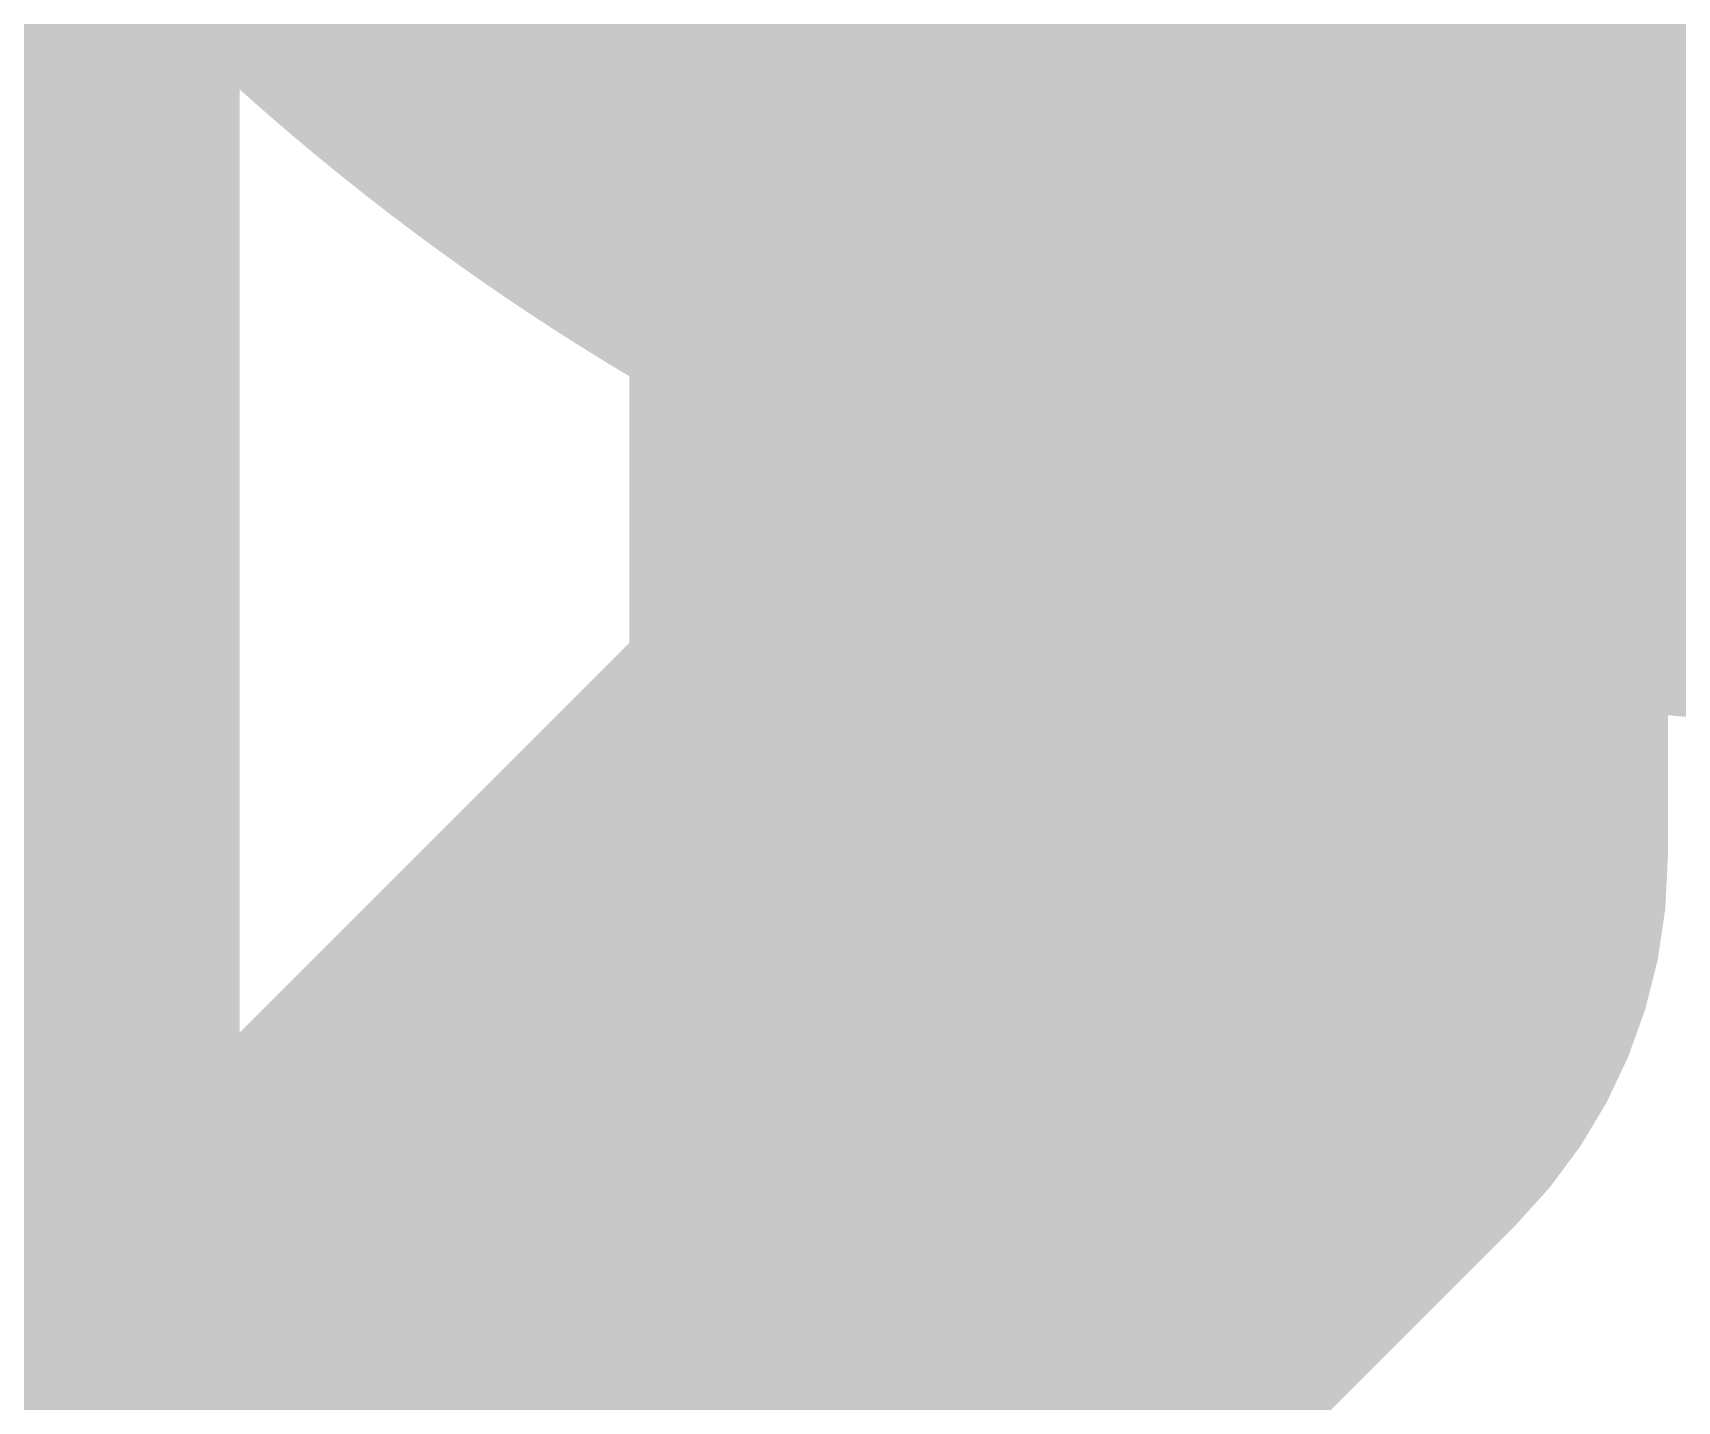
# Model space of a CAD drawing. Header units: inches. Extents: x 0.2 to 39.7, y 0.3 to 24.9.
# Drawn here: x 7.3338 to 7.5317, y 19.5598 to 19.7245 of the extents above; entities that cross this region are included whole.
import ezdxf

# ---------------------------------------------------------------- set-up
doc = ezdxf.new("R2010")
doc.units = ezdxf.units.IN
for name, color, linetype in [('Bottom Layer', 76, 'Continuous'), ('Bottom Layer 1', 5, 'Continuous'), ('Top Layer', 16, 'Continuous'), ('Top Layer 1', 1, 'Continuous'), ('Top Overlay', 2, 'Continuous')]:
    doc.layers.add(name, color=color, linetype=linetype)

# ---------------------------------------------------------------- blocks, each defined once
blk = doc.blocks.new('SOT23_6_17')
at = {"layer": 'Top Overlay'}
blk.add_lwpolyline([(1.524, -0.3048, 0.127, 0.127, 0), (-1.524, -0.3048, 0.127, 0.127, 0)], format="xyseb", dxfattribs=at)

msp = doc.modelspace()

# ---------------------------------------------------------------- hatches: boundary and pattern name
at = {"layer": 'Bottom Layer'}
h = msp.add_hatch(color=76, dxfattribs=at)
edge = h.paths.add_edge_path()
edge.add_arc((7.55899, 19.94101), 0.3, 0, 360)
at = {"layer": 'Bottom Layer 1'}
h = msp.add_hatch(color=5, dxfattribs=at)
edge = h.paths.add_edge_path()
edge.add_arc((7.55899, 19.94101), 0.3, 0, 360)
at = {"layer": 'Top Layer'}
h = msp.add_hatch(color=16, dxfattribs=at)
edge = h.paths.add_edge_path()
edge.add_arc((7.55899, 19.94101), 0.3, 0, 360)
at = {"layer": 'Top Layer 1'}
h = msp.add_hatch(color=1, dxfattribs=at)
edge = h.paths.add_edge_path()
edge.add_arc((7.55899, 19.94101), 0.3, 0, 360)

# ---------------------------------------------------------------- linework, layer by layer
for points in [[(7.46811, 19.62517, 0.125, 0.125, 0), (7.46811, 19.85012, 0.125, 0.125, 0)], [(7.4, 19.55706, 0.125, 0.125, 0), (7.46811, 19.62517, 0.125, 0.125, 0)], [(7.4, 18.8, 0.125, 0.125, 0), (7.4, 19.55706, 0.125, 0.125, 0)]]:
    msp.add_lwpolyline(points, format="xyseb", dxfattribs=at)
for points in [[(7.43686, 19.62517, 0.0625, 0.0625, 1), (7.49936, 19.62517, 0.0625, 0.0625, 1)], [(7.43686, 19.62517, 0.0625, 0.0625, 1), (7.49936, 19.62517, 0.0625, 0.0625, 1)], [(7.36875, 19.55706, 0.0625, 0.0625, 1), (7.43125, 19.55706, 0.0625, 0.0625, 1)], [(7.36875, 19.55706, 0.0625, 0.0625, 1), (7.43125, 19.55706, 0.0625, 0.0625, 1)]]:
    msp.add_lwpolyline(points, format="xyseb", close=True, dxfattribs=at)

# ---------------------------------------------------------------- block references
at = {"rotation": 270}
msp.add_blockref('SOT23_6_17', (7.6, 19.1), dxfattribs=at)

doc.saveas('drawing.dxf')
